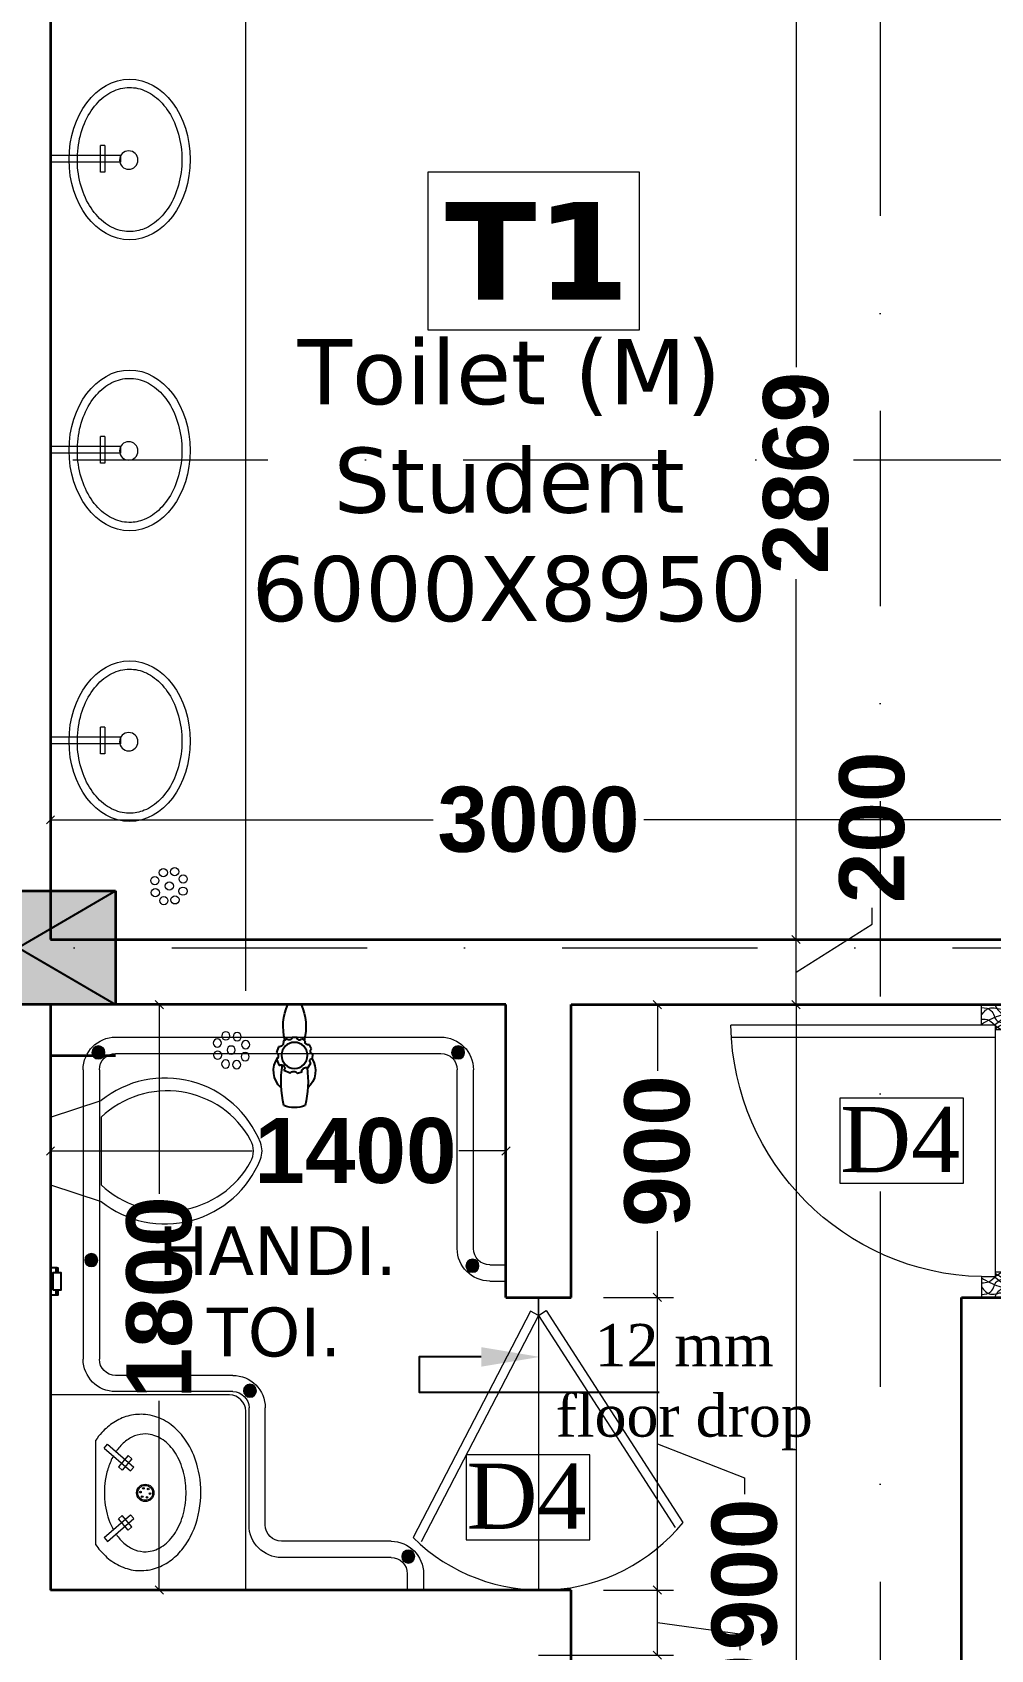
# Model space of a CAD drawing. Header units: millimetres. Extents: x -3092162 to 4513894, y -12317808 to 1849994.
# Drawn here: x -382291 to -379345, y -5829639 to -5824667 of the extents above; entities that cross this region are included whole.
import ezdxf

# ---------------------------------------------------------------- set-up
doc = ezdxf.new("R2010")
doc.units = ezdxf.units.MM
doc.header["$LTSCALE"] = 2
doc.header["$MEASUREMENT"] = 0
doc.header["$PDMODE"] = 34
doc.header["$PDSIZE"] = 500
doc.linetypes.add('DASHDOT', pattern=[1, 0.5, -0.25, 0, -0.25])
for name, color, linetype, lineweight in [('ARROW', 7, 'Continuous', 25), ('coloumn', 10, 'Continuous', 35), ('D4', 10, 'Continuous', 5), ('DOOR', 27, 'Continuous', 5), ('DUCT', 37, 'Continuous', 35), ('FIXTURE', 252, 'Continuous', 0), ('GRID', 251, 'DASHDOT', 5), ('Layer1', 251, 'Continuous', 0), ('RAILING', 47, 'Continuous', 13), ('SILL', 74, 'Continuous', 9), ('tap', 97, 'Continuous', 25), ('taxe', 7, 'Continuous', 9), ('TEXT', 7, 'Continuous', 13), ('toi.dim.', 214, 'Continuous', 9), ('WAll', 250, 'Continuous', 35)]:
    doc.layers.add(name, color=color, linetype=linetype, lineweight=lineweight)
doc.layers.add('Layer3', color=36, linetype='Continuous')
doc.layers.add('partation wall', color=7, linetype='Continuous', lineweight=20, true_color=0x525023)
doc.layers.add('ROAD', color=7, linetype='Continuous', lineweight=15, true_color=0x004a6a)
doc.styles.add('int dim', font='arialbd.ttf', dxfattribs={"height": 200})
doc.styles.get("Standard").update_dxf_attribs({"font": 'times.ttf', "height": 500})
doc.styles.add('style2', font='verdana.ttf')
doc.dimstyles.new('toilet detail', dxfattribs={"dimtxt": 150, "dimasz": 25, "dimexe": 50, "dimexo": 100, "dimgap": 25, "dimtad": 0, "dimdec": 0, "dimzin": 3, "dimdsep": 46, "dimtxsty": 'int dim', "dimblk": 'OBLIQUE', "dimcen": 90, "dimclrd": 214, "dimclre": 214, "dimclrt": 256, "dimadec": 0, "dimazin": 0, "dimtfac": 1, "dimtdec": 0, "dimtofl": 0, "dimtmove": 1, "dimatfit": 3, "dimfxl": 1, "dimfrac": 1, "dimtolj": 1, "dimtzin": 0, "dimlwd": -1, "dimlwe": -1, "dimarcsym": 1})

# ---------------------------------------------------------------- blocks, each defined once
blk = doc.blocks.new('basin')
at = {"layer": 'FIXTURE', "ltscale": 100}
for p, q in [((-2211834.4, -6265039.4), (-2211834.4, -6264957.5)), ((-2211834.4, -6265039.4), (-2211834.4, -6264957.5)), ((-2211820.8, -6264957.5), (-2211834.4, -6264957.5)), ((-2211820.8, -6264957.5), (-2211820.8, -6265039.4)), ((-2211820.8, -6264957.5), (-2211820.8, -6265039.4)), ((-2211987.9, -6264987.1), (-2211773, -6264987.1)), ((-2211987.9, -6264987.1), (-2211773, -6264987.1)), ((-2211987.9, -6265009.1), (-2211987.9, -6264987.1)), ((-2211773, -6265009.1), (-2211987.9, -6265009.1)), ((-2211773, -6265009.1), (-2211987.9, -6265009.1)), ((-2211773, -6264987.1), (-2211773, -6265009.1)), ((-2211773, -6264987.1), (-2211773, -6265009.1)), ((-2211820.8, -6265039.4), (-2211834.4, -6265039.4)), ((-2211820.8, -6265039.4), (-2211834.4, -6265039.4))]:
    blk.add_line(p, q, dxfattribs=at)
blk.add_ellipse((-2211744.9, -6265000.5), major_axis=(0, -247.1), ratio=0.753978, dxfattribs=at)
blk.add_ellipse((-2211744.9, -6265000.5), major_axis=(0, -247.1), ratio=0.753978, dxfattribs=at)
at = {"layer": 'FIXTURE', "ltscale": 100, "extrusion": (0, 0, -1)}
blk.add_ellipse((-2211747.5, -6265002.1), major_axis=(20, -20), ratio=1, start_param=5.497787, end_param=11.780972, dxfattribs=at)
at = {"layer": 'FIXTURE', "ltscale": 100}
blk.add_open_spline([(-2211744.9, -6265222), (-2211729.8, -6265222), (-2211714.7, -6265219.1), (-2211682.6, -6265206), (-2211665.8, -6265194.7), (-2211635.4, -6265164.2), (-2211621.9, -6265145), (-2211600.6, -6265101), (-2211592.7, -6265076.2), (-2211584, -6265024.3), (-2211583, -6264997.2), (-2211588.3, -6264944.4), (-2211594.4, -6264918.7), (-2211612.8, -6264872), (-2211625.1, -6264851.1), (-2211653.6, -6264816.8), (-2211669.8, -6264803.3), (-2211703.9, -6264784.9), (-2211721.7, -6264779.9), (-2211757.4, -6264778.3), (-2211775.3, -6264781.6), (-2211810, -6264796.6), (-2211826.7, -6264808.4), (-2211856.7, -6264839.7), (-2211870, -6264859.3), (-2211890.7, -6264903.9), (-2211898.2, -6264928.9), (-2211906.2, -6264981), (-2211906.8, -6265008.1), (-2211900.8, -6265060.8), (-2211894.2, -6265086.3), (-2211875.2, -6265132.5), (-2211862.7, -6265153), (-2211833.8, -6265186.6), (-2211817.4, -6265199.6), (-2211783.1, -6265217.1), (-2211765.3, -6265221.6), (-2211746.6, -6265222), (-2211745.8, -6265222), (-2211744.9, -6265222)], degree=3, knots=[0, 0, 0, 0, 0.297002, 0.297002, 0.648161, 0.648161, 0.99932, 0.99932, 1.350478, 1.350478, 1.701637, 1.701637, 2.052795, 2.052795, 2.403954, 2.403954, 2.755113, 2.755113, 3.106271, 3.106271, 3.45743, 3.45743, 3.808588, 3.808588, 4.159747, 4.159747, 4.510906, 4.510906, 4.862064, 4.862064, 5.213223, 5.213223, 5.564381, 5.564381, 5.91554, 5.91554, 6.266699, 6.266699, 6.283185, 6.283185, 6.283185, 6.283185], dxfattribs=at)
blk.add_open_spline([(-2211744.9, -6265222), (-2211729.8, -6265222), (-2211714.7, -6265219.1), (-2211682.6, -6265206), (-2211665.8, -6265194.7), (-2211635.4, -6265164.2), (-2211621.9, -6265145), (-2211600.6, -6265101), (-2211592.7, -6265076.2), (-2211584, -6265024.3), (-2211583, -6264997.2), (-2211588.3, -6264944.4), (-2211594.4, -6264918.7), (-2211612.8, -6264872), (-2211625.1, -6264851.1), (-2211653.6, -6264816.8), (-2211669.8, -6264803.3), (-2211703.9, -6264784.9), (-2211721.7, -6264779.9), (-2211757.4, -6264778.3), (-2211775.3, -6264781.6), (-2211810, -6264796.6), (-2211826.7, -6264808.4), (-2211856.7, -6264839.7), (-2211870, -6264859.3), (-2211890.7, -6264903.9), (-2211898.2, -6264928.9), (-2211906.2, -6264981), (-2211906.8, -6265008.1), (-2211900.8, -6265060.8), (-2211894.2, -6265086.3), (-2211875.2, -6265132.5), (-2211862.7, -6265153), (-2211833.8, -6265186.6), (-2211817.4, -6265199.6), (-2211783.1, -6265217.1), (-2211765.3, -6265221.6), (-2211746.6, -6265222), (-2211745.8, -6265222), (-2211744.9, -6265222)], degree=3, knots=[0, 0, 0, 0, 0.297002, 0.297002, 0.648161, 0.648161, 0.99932, 0.99932, 1.350478, 1.350478, 1.701637, 1.701637, 2.052795, 2.052795, 2.403954, 2.403954, 2.755113, 2.755113, 3.106271, 3.106271, 3.45743, 3.45743, 3.808588, 3.808588, 4.159747, 4.159747, 4.510906, 4.510906, 4.862064, 4.862064, 5.213223, 5.213223, 5.564381, 5.564381, 5.91554, 5.91554, 6.266699, 6.266699, 6.283185, 6.283185, 6.283185, 6.283185], dxfattribs=at)
blk = doc.blocks.new('A$C3DC14F32')
at = {"layer": 'DOOR', "ltscale": 100}
for p, q in [((53, 115), (53, 756.7)), ((84, 80), (84, 755.4)), ((0, 0), (0, 115)), ((53, 115), (0, 115)), ((53, 80), (53, 115)), ((697, 115), (697, 80)), ((697, 115), (750, 115)), ((750, 115), (750, 0)), ((53, 80), (697, 80)), ((65, 0), (65, 80)), ((685, 80), (685, 0)), ((65, 0), (0, 0)), ((685, 0), (750, 0))]:
    blk.add_line(p, q, dxfattribs=at)
blk.add_arc((40.3, 100), 656.9, 1.3077, 88.8934, dxfattribs=at)
for points in [[(50, 115), (28.5, 70), (14.5, 33.5), (0, 24)], [(26.5, 115), (8, 91.5), (10.5, 56), (0, 44.5)], [(7, 115), (15, 90.5), (41.5, 75), (48, 24.5), (65, 10)], [(37, 115), (40, 96), (56, 76), (65, 61)], [(743, 115), (735, 90.5), (708.5, 75), (702, 24.5), (685, 10)], [(713, 115), (710, 96), (694, 76), (685, 61)], [(700, 115), (721.5, 70), (735.5, 33.5), (750, 24)], [(723.5, 115), (742, 91.5), (739.5, 56), (750, 44.5)], [(53, 82), (32.5, 31.5), (37, 21), (0, 12)], [(0, 81), (22.5, 62.5), (25, 15), (65, 0)], [(62, 80), (49, 49), (54, 23.5), (4, 0)], [(750, 81), (727.5, 62.5), (725, 15), (685, 0)], [(688, 80), (701, 49), (696, 23.5), (746, 0)], [(697, 82), (717.5, 31.5), (713, 21), (750, 12)]]:
    blk.add_spline(points, degree=3, dxfattribs=at)
blk = doc.blocks.new('14')
at = {"layer": 'FIXTURE', "ltscale": 15000}
for centre in [(-57, 27.9), (-38.2, 36), (-20.2, 27), (-64.7, 9.5), (-38.1, 9.5), (-12.1, 9.5), (-57, -7.8), (-38.2, -15.3), (-18.6, -8.4)]:
    blk.add_circle(centre, 6.97, dxfattribs=at)
blk = doc.blocks.new('ryr')
at = {"layer": 'tap', "ltscale": 100}
for p, q in [((1982569, -4956357.8), (1982576.1, -4956352.9)), ((1982583.7, -4956350.4), (1982590.2, -4956350.1)), ((1982598.2, -4956351.9), (1982604.6, -4956355.3)), ((1982610.7, -4956361.3), (1982614, -4956367.1)), ((1982562.6, -4956366.8), (1982560.6, -4956373.7)), ((1982561.1, -4956384.7), (1982565.1, -4956394.4)), ((1982616, -4956374.1), (1982616, -4956381.8)), ((1982666.3, -4956367.8), (1982666.3, -4956388.4)), ((1982572.8, -4956401.4), (1982582.2, -4956405.4)), ((1982601.5, -4956402.7), (1982592.8, -4956405.7)), ((1982613.7, -4956389.8), (1982610.1, -4956395.6))]:
    blk.add_line(p, q, dxfattribs=at)
blk.add_circle((1982588.3, -4956378.1), 20, dxfattribs=at)
for centre, radius, start, end in [((1982556.2, -4956378.1), 48, 160.1952, 199.8048), ((1982547.7, -4956509), 151.7, 81.7623, 103.9834), ((1982564.4, -4956380.5), 34.6, 56.5528, 138.7143), ((1982563.2, -4956360.5), 6.39, 264.6602, 25.1394), ((1982579.4, -4956350.2), 4.3, 217.9729, 357.2544), ((1982594.6, -4956348.9), 4.62, 195.6991, 319.6996), ((1982608.8, -4956357.1), 4.58, 156.5927, 294.6638), ((1982633.1, -4956440.8), 80.2, 65.5625, 105.3327), ((1982556.9, -4956379.4), 6.73, 307.8899, 56.9197), ((1982615.4, -4956370.5), 3.66, 111.8615, 279.3097), ((1982616.8, -4956386.3), 4.61, 99.2597, 228.4484), ((1982547.7, -4956247.1), 151.7, 256.0166, 279.8379), ((1982564.4, -4956375.7), 34.6, 221.3317, 306.2699), ((1982568.6, -4956398.3), 5.26, 323.2148, 132.0605), ((1982587.4, -4956410.2), 7.04, 39.9617, 136.8268), ((1982588.3, -4956378.1), 28, 279.2436, 279.2439), ((1982607.8, -4956401.6), 6.38, 69.0303, 190.3369), ((1982633.1, -4956315.4), 80.2, 254.6673, 294.4375)]:
    blk.add_arc(centre, radius, start, end, dxfattribs=at)
blk = doc.blocks.new('_Oblique')
at = {"color": 0, "linetype": 'ByBlock', "lineweight": -2}
blk.add_line((-0.5, -0.5), (0.5, 0.5), dxfattribs=at)
blk = doc.blocks.new('*D304')
at = {"layer": 'Defpoints', "color": 0, "lineweight": 50, "ltscale": 100, "transparency": 16777216}
for p in [(-380634.7, -5829456.2), (-380369.3, -5829456.2), (-380834.7, -5829656.2)]:
    blk.add_point(p, dxfattribs=at)
at = {"layer": 'toi.dim.', "color": 214, "ltscale": 100, "transparency": 16777216}
for p, q in [((-380534.7, -5829456.2), (-380319.3, -5829456.2)), ((-380369.3, -5829656.2), (-380369.3, -5829456.2)), ((-380369.3, -5829556.2), (-380116.2, -5829591)), ((-380116.2, -5829591), (-380116.2, -5829641)), ((-380734.7, -5829656.2), (-380319.3, -5829656.2))]:
    blk.add_line(p, q, dxfattribs=at)
at = {"layer": 'toi.dim.', "color": 214, "ltscale": 100, "transparency": 16777216, "xscale": 25, "yscale": 25, "zscale": 25}
for p, rotation in [((-380369.3, -5829456.2), 90), ((-380369.3, -5829656.2), 270)]:
    blk.add_blockref('_Oblique', p, dxfattribs=dict(at, rotation=rotation))
at = {"layer": 'toi.dim.', "ltscale": 100, "transparency": 16777216, "insert": (-380116.2, -5829888.7), "char_height": 200, "attachment_point": 5, "rotation": 90, "style": 'int dim'}
blk.add_mtext('\\A1;200', dxfattribs=at)
blk = doc.blocks.new('*D280')
at = {"layer": 'Defpoints', "color": 0, "lineweight": 50, "ltscale": 100, "transparency": 16777216}
for p in [(-380634.7, -5828556.2), (-380369.3, -5828556.2), (-380634.7, -5829456.2)]:
    blk.add_point(p, dxfattribs=at)
at = {"layer": 'toi.dim.', "color": 214, "ltscale": 100, "transparency": 16777216}
for p, q in [((-380534.7, -5828556.2), (-380319.3, -5828556.2)), ((-380369.3, -5829456.2), (-380369.3, -5828556.2)), ((-380369.3, -5829006.2), (-380101.1, -5829111.4)), ((-380101.1, -5829111.4), (-380101.1, -5829161.4)), ((-380534.7, -5829456.2), (-380319.3, -5829456.2))]:
    blk.add_line(p, q, dxfattribs=at)
at = {"layer": 'toi.dim.', "color": 214, "ltscale": 100, "transparency": 16777216, "xscale": 25, "yscale": 25, "zscale": 25}
for p, rotation in [((-380369.3, -5828556.2), 90), ((-380369.3, -5829456.2), 270)]:
    blk.add_blockref('_Oblique', p, dxfattribs=dict(at, rotation=rotation))
at = {"layer": 'toi.dim.', "ltscale": 100, "transparency": 16777216, "insert": (-380101.1, -5829408.1), "char_height": 200, "attachment_point": 5, "rotation": 90, "style": 'int dim'}
blk.add_mtext('\\A1;900', dxfattribs=at)
blk = doc.blocks.new('*D305')
at = {"layer": 'Defpoints', "color": 0, "lineweight": 50, "ltscale": 100, "transparency": 16777216}
for p in [(-380634.7, -5827656.2), (-380369.3, -5827656.2), (-380634.7, -5828556.2)]:
    blk.add_point(p, dxfattribs=at)
at = {"layer": 'toi.dim.', "color": 214, "ltscale": 100, "transparency": 16777216}
for p, q in [((-380534.7, -5827656.2), (-380319.3, -5827656.2)), ((-380369.3, -5827656.2), (-380369.3, -5827859.4)), ((-380369.3, -5828556.2), (-380369.3, -5828353)), ((-380534.7, -5828556.2), (-380319.3, -5828556.2))]:
    blk.add_line(p, q, dxfattribs=at)
at = {"layer": 'toi.dim.', "color": 214, "ltscale": 100, "transparency": 16777216, "xscale": 25, "yscale": 25, "zscale": 25}
for p, rotation in [((-380369.3, -5827656.2), 90), ((-380369.3, -5828556.2), 270)]:
    blk.add_blockref('_Oblique', p, dxfattribs=dict(at, rotation=rotation))
at = {"layer": 'toi.dim.', "ltscale": 100, "transparency": 16777216, "insert": (-380369.3, -5828106.2), "char_height": 200, "attachment_point": 5, "rotation": 90, "style": 'int dim'}
blk.add_mtext('\\A1;900', dxfattribs=at)
blk = doc.blocks.new('*D316')
at = {"layer": 'Defpoints', "color": 0, "lineweight": 50, "ltscale": 100, "transparency": 16777216}
for p in [(-380634.7, -5827656.2), (-379942.9, -5827656.2), (-380634.7, -5832156.2)]:
    blk.add_point(p, dxfattribs=at)
at = {"layer": 'toi.dim.', "color": 214, "ltscale": 100, "transparency": 16777216}
for p, q in [((-380534.7, -5827656.2), (-379892.9, -5827656.2)), ((-379942.9, -5827656.2), (-379942.9, -5830292.9)), ((-379942.9, -5832156.2), (-379942.9, -5830945.5)), ((-380534.7, -5832156.2), (-379892.9, -5832156.2))]:
    blk.add_line(p, q, dxfattribs=at)
at = {"layer": 'toi.dim.', "color": 214, "ltscale": 100, "transparency": 16777216, "xscale": 25, "yscale": 25, "zscale": 25}
for p, rotation in [((-379942.9, -5827656.2), 90), ((-379942.9, -5832156.2), 270)]:
    blk.add_blockref('_Oblique', p, dxfattribs=dict(at, rotation=rotation))
at = {"layer": 'toi.dim.', "ltscale": 100, "transparency": 16777216, "insert": (-379942.9, -5830619.2), "char_height": 200, "attachment_point": 5, "rotation": 90, "style": 'int dim'}
blk.add_mtext('\\A1;4500', dxfattribs=at)
blk = doc.blocks.new('*D317')
at = {"layer": 'Defpoints', "color": 0, "lineweight": 50, "ltscale": 100, "transparency": 16777216}
for p in [(-380482.7, -5827456.2), (-379942.9, -5827456.2), (-380634.7, -5827656.2)]:
    blk.add_point(p, dxfattribs=at)
at = {"layer": 'toi.dim.', "color": 214, "ltscale": 100, "transparency": 16777216}
for p, q in [((-379708.9, -5827408.8), (-379708.9, -5827358.8)), ((-379942.9, -5827556.2), (-379708.9, -5827408.8)), ((-380382.7, -5827456.2), (-379892.9, -5827456.2)), ((-379942.9, -5827656.2), (-379942.9, -5827456.2)), ((-380534.7, -5827656.2), (-379892.9, -5827656.2))]:
    blk.add_line(p, q, dxfattribs=at)
at = {"layer": 'toi.dim.', "color": 214, "ltscale": 100, "transparency": 16777216, "xscale": 25, "yscale": 25, "zscale": 25}
for p, rotation in [((-379942.9, -5827456.2), 90), ((-379942.9, -5827656.2), 270)]:
    blk.add_blockref('_Oblique', p, dxfattribs=dict(at, rotation=rotation))
at = {"layer": 'toi.dim.', "ltscale": 100, "transparency": 16777216, "insert": (-379708.9, -5827111.1), "char_height": 200, "attachment_point": 5, "rotation": 90, "style": 'int dim'}
blk.add_mtext('\\A1;200', dxfattribs=at)
blk = doc.blocks.new('*D318')
at = {"layer": 'Defpoints', "color": 0, "lineweight": 50, "ltscale": 100, "transparency": 16777216}
for p in [(-380309.7, -5824587.4), (-379942.9, -5824587.4), (-380482.7, -5827456.2)]:
    blk.add_point(p, dxfattribs=at)
at = {"layer": 'toi.dim.', "color": 214, "ltscale": 100, "transparency": 16777216}
for p, q in [((-380209.7, -5824587.4), (-379892.9, -5824587.4)), ((-379942.9, -5824587.4), (-379942.9, -5825696)), ((-379942.9, -5827456.2), (-379942.9, -5826347.6)), ((-380382.7, -5827456.2), (-379892.9, -5827456.2))]:
    blk.add_line(p, q, dxfattribs=at)
at = {"layer": 'toi.dim.', "color": 214, "ltscale": 100, "transparency": 16777216, "xscale": 25, "yscale": 25, "zscale": 25}
for p, rotation in [((-379942.9, -5824587.4), 90), ((-379942.9, -5827456.2), 270)]:
    blk.add_blockref('_Oblique', p, dxfattribs=dict(at, rotation=rotation))
at = {"layer": 'toi.dim.', "ltscale": 100, "transparency": 16777216, "insert": (-379942.9, -5826021.8), "char_height": 200, "attachment_point": 5, "rotation": 90, "style": 'int dim'}
blk.add_mtext('\\A1;2869', dxfattribs=at)
blk = doc.blocks.new('*D324')
at = {"layer": 'Defpoints', "color": 0, "lineweight": 50, "ltscale": 100, "transparency": 16777216}
for p in [(-379234.7, -5827087.8), (-382234.7, -5827306.2), (-379234.7, -5827456.2)]:
    blk.add_point(p, dxfattribs=at)
at = {"layer": 'toi.dim.', "color": 214, "ltscale": 100, "transparency": 16777216}
for p, q in [((-382234.7, -5827206.2), (-382234.7, -5827037.8)), ((-379234.7, -5827356.2), (-379234.7, -5827037.8)), ((-382234.7, -5827087.8), (-381058.3, -5827087.8)), ((-379234.7, -5827087.8), (-380411.1, -5827087.8))]:
    blk.add_line(p, q, dxfattribs=at)
at = {"layer": 'toi.dim.', "color": 214, "ltscale": 100, "transparency": 16777216, "xscale": 25, "yscale": 25, "zscale": 25, "rotation": 180}
blk.add_blockref('_Oblique', (-382234.7, -5827087.8), dxfattribs=at)
at = {"layer": 'toi.dim.', "color": 214, "ltscale": 100, "transparency": 16777216, "xscale": 25, "yscale": 25, "zscale": 25}
blk.add_blockref('_Oblique', (-379234.7, -5827087.8), dxfattribs=at)
at = {"layer": 'toi.dim.', "ltscale": 100, "transparency": 16777216, "insert": (-380734.7, -5827087.8), "char_height": 200, "attachment_point": 5, "style": 'int dim'}
blk.add_mtext('\\A1;3000', dxfattribs=at)
blk = doc.blocks.new('*D328')
at = {"layer": 'Defpoints', "color": 0, "lineweight": 50, "ltscale": 100, "transparency": 16777216}
for p in [(-382234.7, -5827853.6), (-380834.7, -5828026.8), (-380834.7, -5828106.2)]:
    blk.add_point(p, dxfattribs=at)
at = {"layer": 'toi.dim.', "color": 214, "ltscale": 100, "transparency": 16777216}
for p, q in [((-382234.7, -5827953.6), (-382234.7, -5828156.2)), ((-382234.7, -5828106.2), (-381615.2, -5828106.2)), ((-380834.7, -5828106.2), (-380979.5, -5828106.2)), ((-380834.7, -5828126.8), (-380834.7, -5828156.2))]:
    blk.add_line(p, q, dxfattribs=at)
at = {"layer": 'toi.dim.', "color": 214, "ltscale": 100, "transparency": 16777216, "xscale": 25, "yscale": 25, "zscale": 25, "rotation": 180}
blk.add_blockref('_Oblique', (-382234.7, -5828106.2), dxfattribs=at)
at = {"layer": 'toi.dim.', "color": 214, "ltscale": 100, "transparency": 16777216, "xscale": 25, "yscale": 25, "zscale": 25}
blk.add_blockref('_Oblique', (-380834.7, -5828106.2), dxfattribs=at)
at = {"layer": 'toi.dim.', "ltscale": 100, "transparency": 16777216, "insert": (-381297.4, -5828106.2), "char_height": 200, "attachment_point": 5, "style": 'int dim'}
blk.add_mtext('\\A1;1400', dxfattribs=at)
blk = doc.blocks.new('*D329')
at = {"layer": 'Defpoints', "color": 0, "lineweight": 50, "ltscale": 100, "transparency": 16777216}
for p in [(-381024, -5827656.2), (-381900.5, -5829456.2), (-381024, -5829456.2)]:
    blk.add_point(p, dxfattribs=at)
at = {"layer": 'toi.dim.', "color": 214, "ltscale": 100, "transparency": 16777216}
for p, q in [((-381124, -5827656.2), (-381950.5, -5827656.2)), ((-381900.5, -5827656.2), (-381900.5, -5828238.4)), ((-381900.5, -5829456.2), (-381900.5, -5828874)), ((-381124, -5829456.2), (-381950.5, -5829456.2))]:
    blk.add_line(p, q, dxfattribs=at)
at = {"layer": 'toi.dim.', "color": 214, "ltscale": 100, "transparency": 16777216, "xscale": 25, "yscale": 25, "zscale": 25}
for p, rotation in [((-381900.5, -5827656.2), 90), ((-381900.5, -5829456.2), 270)]:
    blk.add_blockref('_Oblique', p, dxfattribs=dict(at, rotation=rotation))
at = {"layer": 'toi.dim.', "ltscale": 100, "transparency": 16777216, "insert": (-381900.5, -5828556.2), "char_height": 200, "attachment_point": 5, "rotation": 90, "style": 'int dim'}
blk.add_mtext('\\A1;1800', dxfattribs=at)
blk = doc.blocks.new('ARROW')
at = {"layer": 'ARROW', "ltscale": 100}
blk.add_lwpolyline([(-1532755.5, -5576976), (-1532946.2, -5576976), (-1532946.2, -5576867.4), (-1532208.5, -5576867.4)], dxfattribs=at)
blk.add_solid([(-1532755.5, -5576946), (-1532575.5, -5576976), (-1532755.5, -5577006)], dxfattribs=at)
blk = doc.blocks.new('A$C7E617290')
at = {"layer": 'DOOR', "ltscale": 0.1}
for p, q in [((342.9, 750.4), (342.9, 800.2)), ((320.7, 761.9), (0, 143.3)), ((363.9, 764), (737.8, 184.5)), ((342.9, 750.4), (22.2, 131.8)), ((342.9, 750.4), (716.8, 171))]:
    blk.add_line(p, q, dxfattribs=at)
at = {"layer": 'ROAD', "ltscale": 0.1}
for q in [(320.7, 761.9), (363.9, 764)]:
    blk.add_line((342.9, 750.4), q, dxfattribs=at)
at = {"layer": 'SILL', "ltscale": 0.1}
blk.add_arc((350.2, 499.5), 499.5, 225.4884, 320.9111, dxfattribs=at)
blk = doc.blocks.new('A$C7E2B4B46')
at = {"layer": 'RAILING', "ltscale": 0.1}
h = blk.add_hatch(color=256, dxfattribs=at)
h.set_gradient(color1=(245, 10, 245), color2=(225, 9, 225), one_color=1, tint=0.46, name='CYLINDER')
h.paths.add_polyline_path([(166.6, -147, -1), (126.6, -147, -1)])
h = blk.add_hatch(color=256, dxfattribs=at)
h.set_gradient(color1=(245, 10, 245), color2=(225, 9, 225), one_color=1, tint=0.46, name='CYLINDER')
h.paths.add_polyline_path([(1272.6, -147, -1), (1232.6, -147, -1)])
h = blk.add_hatch(color=256, dxfattribs=at)
h.set_gradient(color1=(245, 10, 245), color2=(225, 9, 225), one_color=1, tint=0.46, name='CYLINDER')
h.paths.add_polyline_path([(122.6, -803, -1), (82.6, -803, -1)])
h = blk.add_hatch(color=256, dxfattribs=at)
h.set_gradient(color1=(245, 10, 245), color2=(225, 9, 225), one_color=1, tint=0.46, name='CYLINDER')
h.paths.add_polyline_path([(1294.6, -785.5, -1), (1254.6, -785.5, -1)])
h = blk.add_hatch(color=256, dxfattribs=at)
h.set_gradient(color1=(245, 10, 245), color2=(225, 9, 225), one_color=1, tint=0.46, name='CYLINDER')
h.paths.add_polyline_path([(766.6, -1187, -1), (806.6, -1187, -1)])
h = blk.add_hatch(color=256, dxfattribs=at)
h.set_gradient(color1=(245, 10, 245), color2=(225, 9, 225), one_color=1, tint=0.46, name='CYLINDER')
h.paths.add_polyline_path([(320, -1697, -1), (280, -1697, -1)])
at = {"layer": 'RAILING'}
for p, q in [((1199.6, -100), (199.6, -100)), ((1199.6, -150), (199.6, -150)), ((99.6, -750), (99.6, -200)), ((149.6, -750), (149.6, -200)), ((1249.6, -200), (1249.6, -1090)), ((1299.6, -200), (1299.6, -1090)), ((49.6, -800), (-0.4, -800)), ((49.6, -850), (-0.4, -850)), ((839.6, -1140), (1199.6, -1140)), ((839.6, -1190), (1199.6, -1190)), ((739.6, -1600), (739.6, -1240)), ((789.6, -1600), (789.6, -1240)), ((353, -1650), (689.6, -1650)), ((353, -1700), (689.6, -1700)), ((253, -1750), (253, -1800)), ((303, -1750), (303, -1800))]:
    blk.add_line(p, q, dxfattribs=at)
for centre in [(146.6, -147), (1252.6, -147), (102.6, -803), (1274.6, -785.5), (786.6, -1187), (300, -1697)]:
    blk.add_circle(centre, 20, dxfattribs=at)
for centre, radius, start, end in [((199.6, -200), 100, 90, 180), ((1199.6, -200), 100, 0, 90), ((199.6, -200), 50, 90, 180), ((1199.6, -200), 50, 0, 90), ((49.6, -750), 50, 270, 0), ((49.6, -750), 100, 270, 0), ((1199.6, -1090), 100, 270, 0), ((1199.6, -1090), 50, 270, 0), ((839.6, -1240), 100, 90, 180), ((839.6, -1240), 50, 90, 180), ((689.6, -1600), 50, 270, 0), ((689.6, -1600), 100, 270, 0), ((353, -1750), 100, 90, 180), ((353, -1750), 50, 90, 180)]:
    blk.add_arc(centre, radius, start, end, dxfattribs=at)
blk = doc.blocks.new('A$C04A64DAF')
at = {"layer": 'FIXTURE', "ltscale": 200}
for p, q in [((-460.5, 211.8), (-460.5, -211.8)), ((-425.8, 181), (-412.6, 196.2)), ((-425.8, 181), (-318, 87.8)), ((-412.6, 196.2), (-304.8, 103.1)), ((-328.3, 150.1), (-367.9, 104.3)), ((-313.1, 136.9), (-352.6, 91.1)), ((-328.3, 150.1), (-313.1, 136.9)), ((-367.9, 104.3), (-352.6, 91.1)), ((-318, 87.8), (-304.8, 103.1)), ((-425.8, -184), (-318, -90.9)), ((-412.6, -199.3), (-304.8, -106.1)), ((-367.9, -107.3), (-352.6, -94.2)), ((-328.3, -153.1), (-367.9, -107.3)), ((-313.1, -139.9), (-352.6, -94.2)), ((-318, -90.9), (-304.8, -106.1)), ((-425.8, -184), (-412.6, -199.3)), ((-328.3, -153.1), (-313.1, -139.9))]:
    blk.add_line(p, q, dxfattribs=at)
for centre, radius in [((-258.6, -1.5), 35.3), ((-258.6, -1.5), 30.3), ((-278.1, 1.3), 3.38), ((-265.9, 16.7), 3.38), ((-246.5, 13.9), 3.38), ((-270.8, -17), 3.38), ((-251.3, -19.8), 3.38), ((-239.1, -4.3), 3.38)]:
    blk.add_circle(centre, radius, dxfattribs=at)
for points, knots in [([(-460.5, -211.8), (-448.9, -228.9), (-435.7, -244.6), (-404.1, -274.2), (-385.1, -287.6), (-343.8, -307.8), (-321.4, -314.5), (-275.4, -319.6), (-251.9, -318), (-207.1, -306.8), (-185.9, -297.3), (-147.3, -272.4), (-129.9, -257), (-99.4, -222.2), (-86.2, -202.7), (-51.9, -137.6), (-38, -87), (-29.7, 11.3), (-33.6, 58.8), (-53.8, 136.6), (-66.5, 168.1), (-96.8, 218.8), (-112.6, 239.1), (-149.3, 274.1), (-170.2, 288.9), (-216.1, 310.1), (-241.2, 316.6), (-287.8, 319.1), (-309.1, 316.7), (-349.7, 305.4), (-369, 296.5), (-404.4, 273.8), (-420.5, 260), (-444.1, 234.3), (-452.7, 223.4), (-460.5, 211.8)], [2.343404, 2.343404, 2.343404, 2.343404, 2.563955, 2.563955, 2.813984, 2.813984, 3.064013, 3.064013, 3.314042, 3.314042, 3.564072, 3.564072, 3.814101, 3.814101, 4.06413, 4.06413, 4.592757, 4.592757, 5.068313, 5.068313, 5.420466, 5.420466, 5.695708, 5.695708, 5.97095, 5.97095, 6.246192, 6.246192, 6.47487, 6.47487, 6.703549, 6.703549, 6.932227, 6.932227, 7.081374, 7.081374, 7.081374, 7.081374]), ([(-375.9, -171.4), (-366.7, -184.6), (-356.4, -196.3), (-331.7, -218.1), (-316.8, -227.3), (-286.1, -239.1), (-270, -241.8), (-233.3, -240.4), (-212.5, -233.9), (-173.9, -210), (-156.1, -192.7), (-126.3, -149.8), (-114.2, -124.1), (-97.5, -68.1), (-92.9, -37.8), (-91.9, 23.1), (-95.4, 53.7), (-110.2, 110.8), (-121.4, 137.3), (-149.8, 182.2), (-167, 200.8), (-204.7, 227.3), (-225.4, 235.3), (-261.1, 239.2), (-276.2, 237.9), (-305.6, 229.5), (-319.9, 222.4), (-346.8, 202.9), (-359.3, 190.4), (-372.9, 172.7), (-375.1, 169.5), (-377.4, 166.2)], [2.355985, 2.355985, 2.355985, 2.355985, 2.590166, 2.590166, 2.879276, 2.879276, 3.168385, 3.168385, 3.548322, 3.548322, 3.928258, 3.928258, 4.308195, 4.308195, 4.688131, 4.688131, 5.068068, 5.068068, 5.448004, 5.448004, 5.827941, 5.827941, 6.207878, 6.207878, 6.47998, 6.47998, 6.752083, 6.752083, 7.024186, 7.024186, 7.081374, 7.081374, 7.081374, 7.081374]), ([(-388, 149), (-396.1, 134.6), (-403, 118.8), (-414.1, 85.3), (-418.3, 67.5), (-426.1, 16.2), (-426.1, -18.4), (-416.3, -84.8), (-406.4, -116.4), (-391, -146.5), (-389.5, -149.3), (-388, -152.1)], [0.893957, 0.893957, 0.893957, 0.893957, 1.125801, 1.125801, 1.357644, 1.357644, 1.780528, 1.780528, 2.203411, 2.203411, 2.247635, 2.247635, 2.247635, 2.247635])]:
    blk.add_open_spline(points, degree=3, knots=knots, dxfattribs=at)
blk = doc.blocks.new('A$C74827424')
at = {"layer": 'Layer3'}
for p, q in [((0, 0.4), (0, 1.1)), ((2.92, 0.4), (2.92, 1.1))]:
    blk.add_line(p, q, dxfattribs=at)
for points in [[(0.51, 0.3), (0, 0.3), (0, 0.51), (0.51, 0.51)], [(2.41, 0.51), (2.92, 0.51), (2.92, 0.3), (2.41, 0.3)]]:
    blk.add_lwpolyline(points, dxfattribs=at)
blk.add_lwpolyline([(0.51, 0.81), (2.41, 0.81), (2.41, 0), (0.51, 0)], close=True, dxfattribs=at)
blk = doc.blocks.new('A$C7AA60F0C')
at = {"layer": 'FIXTURE', "ltscale": 100}
for p, q in [((402.5, 285.1), (247, 337)), ((247, 285.1), (247, 77.8)), ((402.5, 285.1), (402.5, 77.8)), ((402.5, 77.8), (247, 25.9)), ((394.3, -198.8), (402.5, -198.8))]:
    blk.add_line(p, q, dxfattribs=at)
at = {"layer": 'FIXTURE', "ltscale": 100, "extrusion": (0, 0, -1)}
for centre, major_axis, start_param, end_param in [((50.5, 90.2), (223.1, -223.1), 2.735616, 4.599479), ((44.3, 72.6), (207.7, -207.7), 2.862371, 4.688514), ((-178.3, 181.4), (48.9, -48.9), 1.97677, 2.735616), ((-152.1, 181.4), (48.9, 48.9), 3.42081, 4.433168), ((50.5, 272.7), (223.1, 223.1), 1.683704, 3.547566), ((44.3, 290.3), (207.7, -207.7), 0.023871, 1.850014)]:
    blk.add_ellipse(centre, major_axis=major_axis, ratio=1, start_param=start_param, end_param=end_param, dxfattribs=at)
at = {"layer": 'FIXTURE', "ltscale": 100, "xscale": -28.69686868808184, "yscale": 28.69686868808184, "zscale": 28.69686868808184, "rotation": 270}
blk.add_blockref('A$C74827424', (371.1, -261.6), dxfattribs=at)

msp = doc.modelspace()

# ---------------------------------------------------------------- hatches: boundary and pattern name
at = {"layer": 'coloumn', "ltscale": 100}
msp.add_hatch(color=256, dxfattribs=at).paths.add_polyline_path([(-382034.7, -5827306.2), (-382034.7, -5827656.2), (-382634.7, -5827656.2), (-382634.7, -5827306.2)])
msp.add_hatch(color=256, dxfattribs=at).paths.add_polyline_path([(-382034.7, -5827306.2), (-382034.7, -5827656.2), (-382634.7, -5827656.2), (-382634.7, -5827306.2)])

# ---------------------------------------------------------------- linework, layer by layer
at = {"layer": 'coloumn', "lineweight": 25, "ltscale": 100}
for p, q in [((-382634.7, -5827656.2), (-382034.7, -5827306.2)), ((-382634.7, -5827306.2), (-382034.7, -5827656.2)), ((-382634.7, -5827656.2), (-382034.7, -5827306.2)), ((-382634.7, -5827306.2), (-382034.7, -5827656.2))]:
    msp.add_line(p, q, dxfattribs=at)
at = {"layer": 'coloumn', "ltscale": 100}
msp.add_lwpolyline([(-382034.7, -5827306.2), (-382034.7, -5827656.2), (-382634.7, -5827656.2), (-382634.7, -5827306.2)], close=True, dxfattribs=at)
msp.add_lwpolyline([(-382034.7, -5827306.2), (-382034.7, -5827656.2), (-382634.7, -5827656.2), (-382634.7, -5827306.2)], close=True, dxfattribs=at)
at = {"layer": 'D4'}
for points in [[(-379428, -5827944.1), (-379808.4, -5827944.1), (-379808.4, -5828204.7), (-379428, -5828204.7)], [(-380576.6, -5829040.7), (-380957.1, -5829040.7), (-380957.1, -5829301.3), (-380576.6, -5829301.3)]]:
    msp.add_lwpolyline(points, close=True, dxfattribs=at)
at = {"layer": 'DUCT', "ltscale": 100}
msp.add_line((-382034.7, -5827813.4), (-382234.7, -5827813.4), dxfattribs=at)
at = {"layer": 'GRID', "color": 5, "ltscale": 600}
msp.add_line((-379684.3, -5807829.3), (-379684.3, -5892623.2), dxfattribs=at)
at = {"layer": 'GRID', "color": 6, "ltscale": 600}
for p, q in [((-460173.2, -5825981.2), (-367333.7, -5825981.2)), ((-461068.5, -5827481.2), (-366441.1, -5827481.2))]:
    msp.add_line(p, q, dxfattribs=at)
at = {"layer": 'Layer1', "color": 0, "ltscale": 0.1}
for p, q in [((-380734.7, -5828556.2), (-380734.7, -5829456.2)), ((-381684.7, -5828856.2), (-382234.7, -5828856.2)), ((-381634.7, -5829456.2), (-381634.7, -5828906.2))]:
    msp.add_line(p, q, dxfattribs=at)
msp.add_arc((-381684.7, -5828906.2), 50, 0, 90, dxfattribs=at)
at = {"layer": 'partation wall', "ltscale": 100}
msp.add_line((-381634.7, -5827613.4), (-381634.7, -5824587.4), dxfattribs=at)
at = {"layer": 'TEXT', "ltscale": 100}
msp.add_lwpolyline([(-381074, -5825095.5), (-380425, -5825095.5), (-380425, -5825582.7), (-381074, -5825582.7)], close=True, dxfattribs=at)
at = {"layer": 'WAll', "ltscale": 100}
for p, q in [((-382234.7, -5824587.4), (-382234.7, -5827456.2)), ((-382234.7, -5827456.2), (-379234.7, -5827456.2)), ((-382234.7, -5827656.2), (-382234.7, -5828174)), ((-382234.7, -5827656.2), (-382234.7, -5829456.2)), ((-380834.7, -5827656.2), (-382234.7, -5827656.2)), ((-380834.7, -5828555.4), (-380834.7, -5827656.2)), ((-380634.7, -5828556.2), (-380634.7, -5827656.2)), ((-380634.7, -5827656.2), (-379234.7, -5827656.2)), ((-380834.7, -5828556.2), (-380834.7, -5828374)), ((-380834.7, -5828556.2), (-380634.7, -5828556.2)), ((-379434.7, -5832156.2), (-379434.7, -5828556.2)), ((-379434.7, -5828556.2), (-379234.7, -5828556.2)), ((-380634.7, -5829456.2), (-382234.7, -5829456.2)), ((-380634.7, -5832156.2), (-380634.7, -5829456.2))]:
    msp.add_line(p, q, dxfattribs=at)

# ---------------------------------------------------------------- block references
at = {"layer": 'ARROW', "xscale": -1, "rotation": 180}
msp.add_blockref('ARROW', (1151844.8, -11405715.4), dxfattribs=at)
at = {"layer": 'DOOR', "ltscale": 100, "xscale": -1.199999999953806, "yscale": 1.199999999953806, "zscale": 1.199999999953806, "rotation": 90.00050340628627}
msp.add_blockref('A$C3DC14F32', (-379235.1, -5827656.2), dxfattribs=at)
at = {"layer": 'FIXTURE', "ltscale": 100}
for p in [(1829753.2, 439942.7), (1829753.2, 439048.4), (1829753.2, 438154.3)]:
    msp.add_blockref('basin', p, dxfattribs=at)
at = {"layer": 'FIXTURE', "yscale": 1.8, "zscale": 1.8}
for p, xscale, rotation in [((-381829.6, -5827233.2), 1.8, 69.528809267868), ((-381719.5, -5827737.7), -1.8, 290.471190732132)]:
    msp.add_blockref('14', p, dxfattribs=dict(at, xscale=xscale, rotation=rotation))
at = {"layer": 'FIXTURE', "lineweight": 40, "xscale": -2, "yscale": 2, "zscale": 2, "rotation": 270}
msp.add_blockref('ryr', (9531271.4, -9792988.8), dxfattribs=at)
at = {"layer": 'FIXTURE', "ltscale": 100, "xscale": -1}
msp.add_blockref('A$C7AA60F0C', (-381832.2, -5828287.6), dxfattribs=at)
at = {"layer": 'FIXTURE', "ltscale": 100, "xscale": 0.7551307640287378, "yscale": 0.7551307640287378, "zscale": 0.7551307640287378}
msp.add_blockref('A$C04A64DAF', (-381748.5, -5829156.2), dxfattribs=at)
at = {"layer": 'RAILING', "ltscale": 100, "xscale": -1}
msp.add_blockref('A$C7E2B4B46', (-380835.1, -5827656.2), dxfattribs=at)
at = {"layer": 'ROAD', "color": 0, "ltscale": 0.1, "xscale": 1.124826365150511, "yscale": 1.124826365150511, "zscale": 1.124826365150511}
msp.add_blockref('A$C7E617290', (-381120.4, -5829456.2), dxfattribs=at)

# ---------------------------------------------------------------- texts
at = {"layer": 'D4', "char_height": 200, "width": 464.194, "attachment_point": 2}
for insert in [(-379622.6, -5827971.2), (-380771.2, -5829067.8)]:
    msp.add_mtext('\\pt2000;D4', dxfattribs=dict(at, insert=insert))
at = {"layer": 'taxe', "color": 0, "insert": (-380286.9, -5829026.9), "char_height": 130, "attachment_point": 8}
msp.add_mtext('12 mm \\Pfloor drop', dxfattribs=at)
at = {"layer": 'TEXT', "ltscale": 100, "insert": (-381022.3, -5825188.3), "char_height": 300, "width": 430.49, "attachment_point": 1, "style": 'style2'}
msp.add_mtext('{\\fVerdana|b1|i0|c0|p34;T1}', dxfattribs=at)
at = {"layer": 'TEXT', "lineweight": 25, "ltscale": 100, "insert": (-380824.7, -5825610.1), "char_height": 200, "width": 2036.527, "attachment_point": 2, "style": 'style2'}
msp.add_mtext('Toilet (M) Student 6000X8950', dxfattribs=at)
at = {"layer": 'TEXT', "lineweight": 30, "ltscale": 100, "insert": (-381688.2, -5828337.6), "char_height": 150, "width": 293.362, "attachment_point": 1, "style": 'style2'}
msp.add_mtext('\\pi-216.13;HANDI. \\P\\pi-66.281;TOI.', dxfattribs=at)

# ---------------------------------------------------------------- dimensions: what is measured, and where the dimension line sits
at = {"layer": 'toi.dim.', "ltscale": 100}
for base, p1, p2, picture, middle in [((-379942.9, -5824587.4), (-380482.7, -5827456.2), (-380309.7, -5824587.4), '*D318', (-379942.9, -5826021.8)), ((-381900.5, -5829456.2), (-381024, -5827656.2), (-381024, -5829456.2), '*D329', (-381900.5, -5828556.2)), ((-380369.3, -5827656.2), (-380634.7, -5828556.2), (-380634.7, -5827656.2), '*D305', (-380369.3, -5828106.2))]:
    dim = msp.add_linear_dim(base=base, p1=p1, p2=p2, angle=90, dimstyle='toilet detail', dxfattribs=at)
    dim.commit()
    dim.dimension.update_dxf_attribs({"geometry": picture, "text_midpoint": middle})
for base, p1, p2, picture, middle in [((-379942.9, -5827456.2), (-380634.7, -5827656.2), (-380482.7, -5827456.2), '*D317', (-379708.9, -5827333.8)), ((-379942.9, -5827656.2), (-380634.7, -5832156.2), (-380634.7, -5827656.2), '*D316', (-379942.9, -5830619.2)), ((-380369.3, -5828556.2), (-380634.7, -5829456.2), (-380634.7, -5828556.2), '*D280', (-380101.1, -5829186.4)), ((-380369.3, -5829456.2), (-380834.7, -5829656.2), (-380634.7, -5829456.2), '*D304', (-380116.2, -5829666))]:
    dim = msp.add_linear_dim(base=base, p1=p1, p2=p2, angle=90, dimstyle='toilet detail', dxfattribs=at)
    dim.commit()
    dim.dimension.update_dxf_attribs({"geometry": picture, "text_midpoint": middle, "dimtype": 160})
dim = msp.add_linear_dim(base=(-379234.7, -5827087.8), p1=(-382234.7, -5827306.2), p2=(-379234.7, -5827456.2), dimstyle='toilet detail', dxfattribs=at)
dim.commit()
dim.dimension.update_dxf_attribs({"geometry": '*D324', "text_midpoint": (-380734.7, -5827087.8)})
dim = msp.add_linear_dim(base=(-380834.7, -5828106.2), p1=(-382234.7, -5827853.6), p2=(-380834.7, -5828026.8), dimstyle='toilet detail', dxfattribs=at)
dim.commit()
dim.dimension.update_dxf_attribs({"geometry": '*D328', "text_midpoint": (-381297.4, -5828106.2), "dimtype": 160})

doc.saveas('drawing.dxf')
